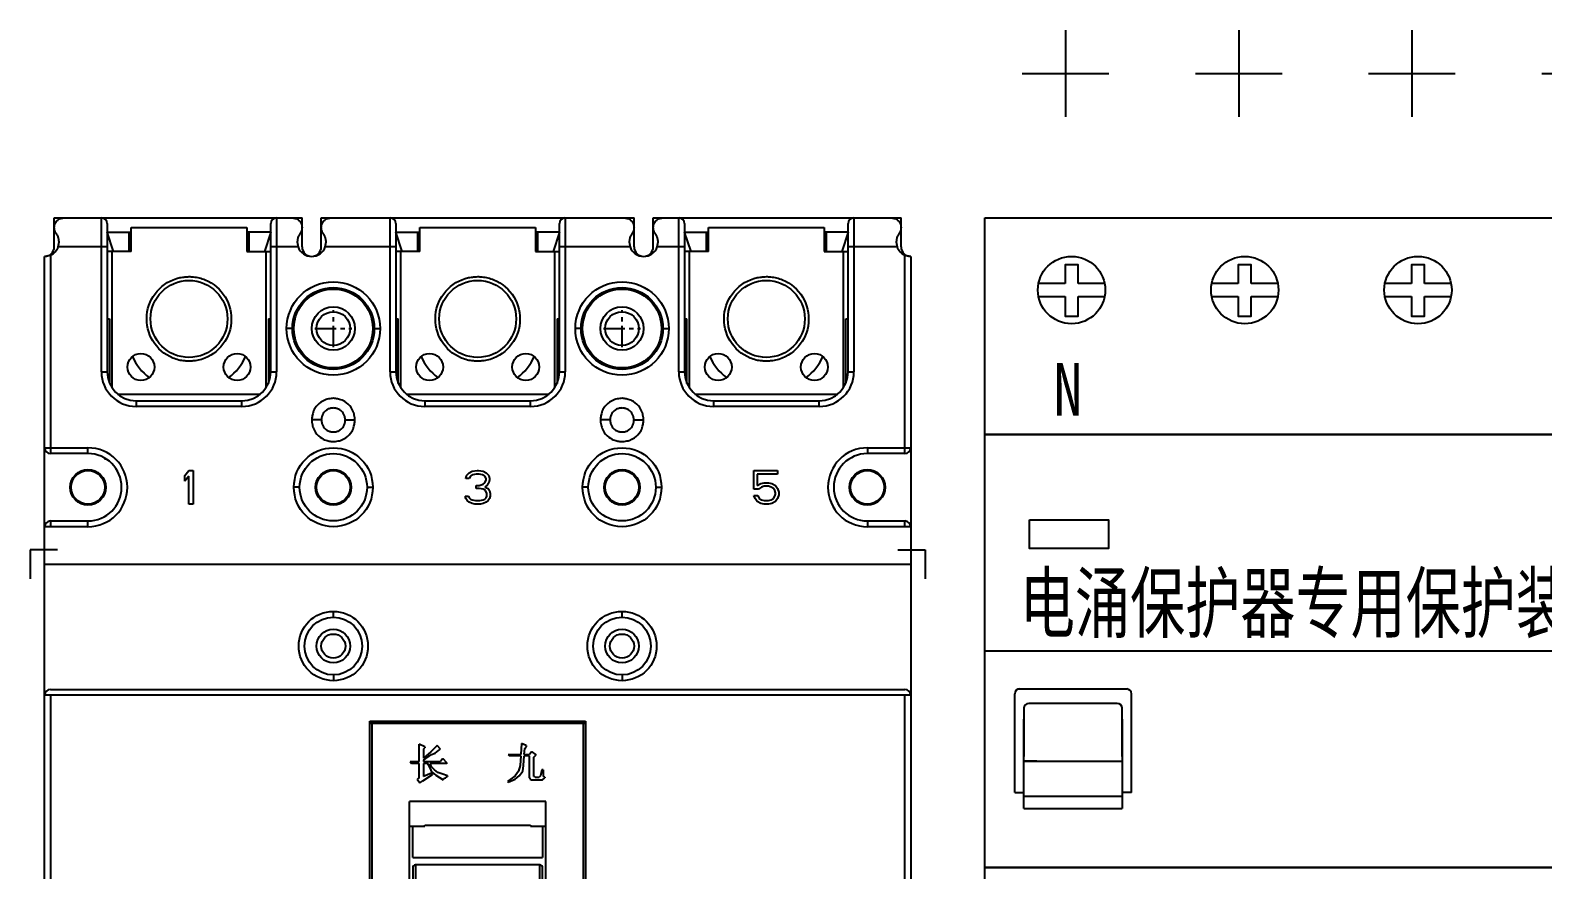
# Model space of a CAD drawing. Extents: x 1461126 to 1461726, y 413223 to 415223.
# Drawn here: x 1461407 to 1461564.2, y 413710 to 413797.3 of the extents above; entities that cross this region are included whole.
import ezdxf
from ezdxf.enums import TextEntityAlignment as Align

# ---------------------------------------------------------------- set-up
doc = ezdxf.new("R2010")
doc.units = 0
doc.header["$MEASUREMENT"] = 0
doc.linetypes.add('CENTER', pattern=[2, 1.25, -0.25, 0.25, -0.25])
for name, color, linetype in [('dian', 7, 'Continuous'), ('LY-SJ-YQJ', 7, 'Continuous'), ('照明平面设备层', 1, 'Continuous')]:
    doc.layers.add(name, color=color, linetype=linetype)
doc.styles.add('-宋体', font='', dxfattribs={"width": 0.65})
doc.styles.get('-宋体').set_extended_font_data('NSimSun')

# ---------------------------------------------------------------- blocks, each defined once
blk = doc.blocks.new('A$Ca3bbfdd2')
at = {"color": 0, "linetype": 'ByBlock', "lineweight": -2}
for p, q in [((2.5, 34.5), (28.25, 34.5)), ((2.5, 31.5), (2.5, 34.5)), ((7.4, 18.5), (7.4, 34.5)), ((7.5, 34.5), (7.5, 34.49)), ((7.5, 34.49), (7.5, 34.5)), ((8, 33.9), (8, 18.5)), ((10.5, 33.5), (22.5, 33.5)), ((10.5, 31), (10.5, 33.5)), ((22.5, 33.5), (22.5, 31)), ((25, 18.5), (25, 33.9)), ((25.5, 34.5), (25.5, 34.49)), ((25.5, 34.49), (25.5, 34.5)), ((25.6, 34.5), (25.6, 18.5)), ((28.25, 31.5), (28.25, 34.5)), ((30.25, 34.5), (62.75, 34.5)), ((30.25, 31.5), (30.25, 34.5)), ((37.4, 18.5), (37.4, 34.5)), ((37.5, 34.49), (37.5, 34.5)), ((37.5, 34.49), (37.5, 34.5)), ((38, 33.9), (38, 18.5)), ((40.5, 33.5), (52.5, 33.5)), ((40.5, 31), (40.5, 33.5)), ((52.5, 33.5), (52.5, 31)), ((55, 18.5), (55, 33.9)), ((55.5, 34.5), (55.5, 34.49)), ((55.5, 34.49), (55.5, 34.5)), ((55.6, 34.5), (55.6, 18.5)), ((62.75, 31.5), (62.75, 34.5)), ((64.75, 34.5), (90.5, 34.5)), ((64.75, 31.5), (64.75, 34.5)), ((67.4, 18.5), (67.4, 34.5)), ((67.5, 34.49), (67.5, 34.5)), ((67.5, 34.49), (67.5, 34.5)), ((68, 33.9), (68, 18.5)), ((70.5, 33.5), (82.5, 33.5)), ((70.5, 31), (70.5, 33.5)), ((82.5, 33.5), (82.5, 31)), ((85, 18.5), (85, 33.9)), ((85.5, 34.5), (85.5, 34.49)), ((85.5, 34.49), (85.5, 34.5)), ((85.6, 34.5), (85.6, 18.5)), ((90.5, 31.5), (90.5, 34.5)), ((2.91, 31.5), (3, 32)), ((8, 31.5), (2.91, 31.5)), ((8.67, 31), (8, 33)), ((8, 33), (10.5, 33)), ((10.25, 33), (10.25, 31)), ((25, 33), (22.5, 33)), ((22.75, 31), (22.75, 33)), ((25, 33), (24.33, 31)), ((27.84, 31.5), (25, 31.5)), ((27.75, 32), (27.84, 31.5)), ((30.66, 31.5), (30.75, 32)), ((38, 31.5), (30.66, 31.5)), ((38.67, 31), (38, 33)), ((38, 33), (40.5, 33)), ((40.25, 33), (40.25, 31)), ((55, 33), (52.5, 33)), ((52.75, 31), (52.75, 33)), ((55, 33), (54.33, 31)), ((62.34, 31.5), (55, 31.5)), ((62.25, 32), (62.34, 31.5)), ((65.16, 31.5), (65.25, 32)), ((68, 31.5), (65.16, 31.5)), ((68, 33), (70.5, 33)), ((68.67, 31), (68, 33)), ((70.25, 33), (70.25, 31)), ((85, 33), (82.5, 33)), ((82.75, 31), (82.75, 33)), ((85, 33), (84.33, 31)), ((90.09, 31.5), (85, 31.5)), ((90, 32), (90.09, 31.5)), ((1.5, -116.5), (1.5, 30.5)), ((2.1, 30.62), (2.1, 10)), ((10.5, 31), (8, 31)), ((8.5, 16.84), (8.5, 31)), ((22.5, 31), (25, 31)), ((24.5, 31), (24.5, 16.84)), ((40.5, 31), (38, 31)), ((38.5, 16.84), (38.5, 31)), ((52.5, 31), (55, 31)), ((54.5, 31), (54.5, 16.84)), ((70.5, 31), (68, 31)), ((68.5, 16.84), (68.5, 31)), ((82.5, 31), (85, 31)), ((84.5, 31), (84.5, 16.84)), ((90.9, 10), (90.9, 30.62)), ((91.5, 30.5), (91.5, -116.5)), ((8, 24), (8.25, 24)), ((8.25, 24), (8.25, 17.3)), ((24.75, 24), (25, 24)), ((24.75, 24), (24.75, 17.3)), ((38, 24), (38.25, 24)), ((38.25, 17.3), (38.25, 24)), ((54.75, 24), (55, 24)), ((54.75, 24), (54.75, 17.3)), ((68, 24), (68.25, 24)), ((68.25, 17.3), (68.25, 24)), ((84.75, 24), (85, 24)), ((84.75, 17.3), (84.75, 24)), ((27.25, 23), (26.65, 23)), ((35.75, 23), (36.35, 23)), ((57.25, 23), (56.65, 23)), ((65.75, 23), (66.35, 23)), ((7.4, 18.5), (8, 18.5)), ((25, 18.5), (25.6, 18.5)), ((37.4, 18.5), (38, 18.5)), ((55, 18.5), (55.6, 18.5)), ((67.4, 18.5), (68, 18.5)), ((85, 18.5), (85.6, 18.5)), ((9.08, 16.19), (23.92, 16.19)), ((39.08, 16.19), (53.92, 16.19)), ((69.08, 16.19), (83.92, 16.19)), ((11, 15.5), (22, 15.5)), ((11, 15.5), (11, 14.9)), ((22, 14.9), (11, 14.9)), ((22, 14.9), (22, 15.5)), ((41, 15.5), (52, 15.5)), ((41, 15.5), (41, 14.9)), ((52, 14.9), (41, 14.9)), ((52, 14.9), (52, 15.5)), ((71, 15.5), (82, 15.5)), ((71, 15.5), (71, 14.9)), ((82, 14.9), (71, 14.9)), ((82, 14.9), (82, 15.5)), ((30.25, 13.5), (29.25, 13.5)), ((32.75, 13.5), (33.75, 13.5)), ((60.25, 13.5), (59.25, 13.5)), ((62.75, 13.5), (63.75, 13.5)), ((1.5, 10.6), (6, 10.6)), ((6, 10), (2.1, 10)), ((6, 10), (6, 10.6)), ((87, 10.6), (87, 10)), ((87, 10.6), (91.5, 10.6)), ((90.9, 10), (87, 10)), ((16.06, 7.72), (16.5, 8.25)), ((16.5, 8.25), (16.94, 8.25)), ((16.94, 8.25), (16.94, 4.75)), ((45.33, 7.72), (45.62, 8.02)), ((45.62, 8.02), (45.92, 8.17)), ((45.92, 8.17), (46.43, 8.25)), ((46.35, 7.87), (45.99, 7.8)), ((46.65, 7.87), (46.35, 7.87)), ((46.43, 8.25), (46.57, 8.25)), ((46.57, 8.25), (47.08, 8.17)), ((47.01, 7.8), (46.65, 7.87)), ((47.08, 8.17), (47.37, 8.02)), ((47.37, 8.02), (47.67, 7.72)), ((75.19, 8.25), (77.67, 8.25)), ((75.19, 6.31), (75.19, 8.25)), ((75.55, 7.87), (75.55, 6.68)), ((77.67, 7.87), (75.55, 7.87)), ((77.67, 8.25), (77.67, 7.87)), ((16.06, 7.13), (16.06, 7.72)), ((16.5, 7.65), (16.06, 7.13)), ((16.5, 4.75), (16.5, 7.65)), ((28, 6.5), (27.4, 6.5)), ((35, 6.5), (35.6, 6.5)), ((45.26, 7.43), (45.33, 7.72)), ((45.62, 7.43), (45.26, 7.43)), ((45.77, 7.65), (45.62, 7.43)), ((45.99, 7.8), (45.77, 7.65)), ((46.35, 6.68), (46.65, 6.68)), ((46.35, 6.38), (46.35, 6.68)), ((46.65, 6.38), (46.35, 6.38)), ((46.65, 6.68), (47.08, 6.83)), ((47.08, 6.31), (46.65, 6.38)), ((47.23, 7.65), (47.01, 7.8)), ((47.08, 6.83), (47.23, 6.98)), ((47.3, 6.16), (47.08, 6.31)), ((47.37, 7.43), (47.23, 7.65)), ((47.23, 6.98), (47.37, 7.28)), ((47.52, 6.76), (47.23, 6.53)), ((47.23, 6.53), (47.59, 6.38)), ((47.37, 7.28), (47.37, 7.43)), ((47.67, 6.98), (47.52, 6.76)), ((47.59, 6.38), (47.74, 6.16)), ((47.67, 7.72), (47.74, 7.43)), ((47.74, 7.28), (47.67, 6.98)), ((47.74, 7.43), (47.74, 7.28)), ((58, 6.5), (57.4, 6.5)), ((65, 6.5), (65.6, 6.5)), ((75.7, 6.31), (75.19, 6.31)), ((75.55, 6.68), (75.92, 6.91)), ((75.99, 6.53), (75.7, 6.31)), ((75.92, 6.91), (76.28, 6.98)), ((76.28, 6.61), (75.99, 6.53)), ((76.28, 6.98), (76.72, 6.98)), ((76.72, 6.61), (76.28, 6.61)), ((76.72, 6.98), (77.08, 6.91)), ((77.01, 6.53), (76.72, 6.61)), ((77.23, 6.38), (77.01, 6.53)), ((77.08, 6.91), (77.45, 6.68)), ((77.37, 6.16), (77.23, 6.38)), ((77.45, 6.68), (77.67, 6.38)), ((77.67, 6.38), (77.81, 6.01)), ((16.94, 4.75), (16.5, 4.75)), ((45.19, 5.57), (45.55, 5.57)), ((45.26, 5.34), (45.19, 5.57)), ((45.41, 5.12), (45.26, 5.34)), ((45.62, 4.97), (45.41, 5.12)), ((45.55, 5.57), (45.62, 5.42)), ((45.62, 5.42), (45.77, 5.27)), ((45.92, 4.82), (45.62, 4.97)), ((45.77, 5.27), (45.92, 5.19)), ((45.92, 5.19), (46.28, 5.12)), ((46.21, 4.75), (45.92, 4.82)), ((46.79, 4.75), (46.21, 4.75)), ((46.28, 5.12), (46.72, 5.12)), ((46.72, 5.12), (47.08, 5.19)), ((47.08, 4.82), (46.79, 4.75)), ((47.08, 5.19), (47.23, 5.27)), ((47.37, 4.97), (47.08, 4.82)), ((47.23, 5.27), (47.37, 5.42)), ((47.45, 5.86), (47.3, 6.16)), ((47.37, 5.42), (47.45, 5.57)), ((47.59, 5.12), (47.37, 4.97)), ((47.45, 5.57), (47.45, 5.86)), ((47.74, 5.34), (47.59, 5.12)), ((47.74, 6.16), (47.81, 5.86)), ((47.81, 5.57), (47.74, 5.34)), ((47.81, 5.86), (47.81, 5.57)), ((75.19, 5.64), (75.62, 5.64)), ((75.33, 5.34), (75.19, 5.64)), ((75.55, 5.04), (75.33, 5.34)), ((75.92, 4.82), (75.55, 5.04)), ((75.62, 5.64), (75.77, 5.34)), ((75.77, 5.34), (75.99, 5.19)), ((76.28, 4.75), (75.92, 4.82)), ((75.99, 5.19), (76.28, 5.12)), ((76.28, 5.12), (76.72, 5.12)), ((76.72, 4.75), (76.28, 4.75)), ((76.72, 5.12), (77.01, 5.19)), ((77.08, 4.82), (76.72, 4.75)), ((77.01, 5.19), (77.23, 5.34)), ((77.45, 5.04), (77.08, 4.82)), ((77.23, 5.34), (77.37, 5.57)), ((77.45, 5.94), (77.37, 6.16)), ((77.37, 5.57), (77.45, 5.79)), ((77.45, 5.79), (77.45, 5.94)), ((77.67, 5.34), (77.45, 5.04)), ((77.81, 5.71), (77.67, 5.34)), ((77.81, 6.01), (77.81, 5.71)), ((6, 2.4), (1.5, 2.4)), ((2.1, 3), (6, 3)), ((2.1, 3), (2.1, 2.4)), ((6, 2.4), (6, 3)), ((87, 3), (90.9, 3)), ((87, 3), (87, 2.4)), ((91.5, 2.4), (87, 2.4)), ((90.9, 2.4), (90.9, 3)), ((1.5, -1.5), (91.5, -1.5)), ((31.5, -7), (31.5, -6.4)), ((61.5, -7), (61.5, -6.4)), ((31.5, -13), (31.5, -13.6)), ((61.5, -13), (61.5, -13.6)), ((91.5, -15.1), (1.5, -15.1)), ((2.1, -14.5), (90.9, -14.5)), ((2.1, -15.1), (2.1, -68.9)), ((90.9, -68.9), (90.9, -15.1)), ((35.3, -66.7), (35.3, -17.8)), ((35.3, -17.8), (57.7, -17.8)), ((35.3, -18), (57.7, -18)), ((35.5, -18), (35.5, -66.7)), ((57.5, -66.7), (57.5, -18)), ((57.7, -17.8), (57.7, -66.7)), ((41, -20.49), (40.43, -20.21)), ((40.43, -21.99), (40.43, -20.21)), ((42.29, -20.35), (41.64, -20.99)), ((42.64, -20.71), (42.29, -20.35)), ((51.04, -20.14), (50.97, -21.28)), ((51.54, -20.35), (51.04, -20.14)), ((51.54, -20.35), (51.54, -20.49)), ((39.5, -21.99), (39.64, -22.21)), ((39.5, -21.99), (40.43, -21.99)), ((40.86, -20.71), (41, -20.56)), ((40.86, -20.71), (40.86, -21.64)), ((41.64, -20.99), (40.86, -21.64)), ((40.86, -21.85), (41.71, -21.28)), ((40.86, -21.85), (40.86, -21.99)), ((40.86, -21.99), (42.64, -21.99)), ((41, -20.49), (41, -20.56)), ((41.71, -21.28), (42.07, -21.14)), ((42.07, -21.14), (42.43, -20.85)), ((42.43, -20.85), (42.64, -20.71)), ((42.86, -21.71), (42.64, -21.99)), ((42.86, -21.71), (42.93, -21.71)), ((43.29, -22.14), (42.93, -21.71)), ((49.68, -21.28), (49.82, -21.42)), ((49.68, -21.28), (50.97, -21.28)), ((50.97, -21.42), (49.82, -21.42)), ((50.97, -21.42), (50.9, -22.42)), ((51.25, -22.42), (51.32, -21.42)), ((51.32, -21.28), (51.4, -20.64)), ((51.32, -21.28), (51.9, -21.28)), ((51.9, -21.42), (51.32, -21.42)), ((51.4, -20.64), (51.54, -20.49)), ((52.11, -20.99), (51.9, -21.28)), ((51.9, -23.71), (51.9, -21.42)), ((52.11, -20.99), (52.18, -20.99)), ((52.54, -21.28), (52.18, -20.99)), ((52.32, -21.56), (52.54, -21.35)), ((52.32, -23.56), (52.32, -21.56)), ((52.54, -21.28), (52.54, -21.35)), ((40.43, -22.21), (39.64, -22.21)), ((40.43, -23.71), (40.43, -22.21)), ((40.79, -23.99), (41.79, -23.35)), ((41.36, -22.21), (40.86, -22.21)), ((40.86, -22.21), (40.86, -23.56)), ((41.71, -23.21), (40.86, -23.56)), ((41.36, -22.35), (41.36, -22.21)), ((41.36, -22.35), (41.57, -22.71)), ((43.29, -22.21), (41.57, -22.21)), ((41.71, -22.56), (41.57, -22.21)), ((41.57, -22.71), (41.71, -23.06)), ((42, -22.85), (41.71, -22.56)), ((41.71, -23.06), (41.79, -23.14)), ((41.71, -23.21), (41.79, -23.21)), ((41.79, -23.14), (42.14, -23.42)), ((41.79, -23.21), (41.79, -23.35)), ((42.36, -23.14), (42, -22.85)), ((42.14, -23.42), (42.93, -23.92)), ((42.79, -23.28), (42.36, -23.14)), ((43.36, -23.49), (42.79, -23.28)), ((43.14, -23.71), (43.36, -23.56)), ((43.29, -22.14), (43.29, -22.21)), ((43.36, -23.49), (43.36, -23.56)), ((50.4, -23.49), (49.61, -24.06)), ((50.75, -22.99), (50.4, -23.49)), ((50.4, -23.85), (50.82, -23.49)), ((50.9, -22.42), (50.75, -22.99)), ((50.82, -23.49), (51.18, -22.99)), ((51.18, -22.99), (51.25, -22.42)), ((52.32, -23.56), (52.4, -23.56)), ((52.47, -23.64), (52.4, -23.56)), ((53.04, -23.49), (52.9, -23.64)), ((53.18, -22.85), (53.04, -23.49)), ((53.32, -22.85), (53.18, -22.85)), ((53.32, -22.85), (53.32, -23.49)), ((53.47, -23.64), (53.32, -23.49)), ((40.43, -23.71), (40.21, -23.85)), ((40.21, -23.85), (40.5, -24.21)), ((40.5, -24.21), (40.79, -23.99)), ((42.93, -23.92), (43, -23.78)), ((43, -23.78), (43.14, -23.71)), ((49.61, -24.06), (49.68, -24.14)), ((49.68, -24.14), (50.4, -23.85)), ((51.9, -23.71), (51.97, -23.85)), ((51.97, -23.85), (52.11, -23.92)), ((52.11, -23.92), (53.25, -23.92)), ((52.47, -23.64), (52.9, -23.64)), ((53.25, -23.92), (53.47, -23.71)), ((53.47, -23.64), (53.47, -23.71)), ((53.6, -26.15), (39.4, -26.15)), ((39.4, -59.6), (39.4, -26.15)), ((53.6, -59.6), (53.6, -26.15)), ((39.4, -28.71), (41, -28.71)), ((39.75, -31.96), (39.75, -28.71)), ((41, -28.6), (52, -28.6)), ((41, -28.71), (41, -28.6)), ((52, -28.6), (52, -28.71)), ((52, -28.71), (53.6, -28.71)), ((53.25, -28.71), (53.25, -31.96)), ((39.75, -31.96), (53.25, -31.96)), ((40.05, -32.75), (40.05, -43.73)), ((52.95, -32.75), (40.05, -32.75)), ((52.95, -43.73), (52.95, -32.75)), ((39.75, -33.05), (39.75, -42.92)), ((53.25, -42.92), (53.25, -33.05))]:
    blk.add_line(p, q, dxfattribs=at)
at = {"color": 1, "linetype": 'CENTER', "ltscale": 1.778}
for p, q in [((31.5, 21.07), (31.5, 24.92)), ((61.5, 21.07), (61.5, 24.92)), ((29.57, 23), (33.42, 23)), ((59.57, 23), (63.42, 23))]:
    blk.add_line(p, q, dxfattribs=at)
at = {"color": 0, "linetype": 'ByBlock', "lineweight": -2}
for points in [[(2.5, 33.5, -0.00489), (2.52, 33.62, -0.015374), (2.53, 33.73, -0.019176), (2.56, 33.82, -0.091265), (2.68, 34.08, -0.081814), (2.94, 34.33, -0.080902), (3.18, 34.44, -0.014638), (3.24, 34.46, -0.01426), (3.33, 34.47, -0.008505), (3.41, 34.49, -0.004713), (3.5, 34.5)], [(2.7, 32.9, -0.004689), (2.64, 32.99, -0.011725), (2.6, 33.06, -0.013646), (2.58, 33.12, -0.018661), (2.55, 33.18, -0.034593), (2.53, 33.27, -0.019907), (2.51, 33.35, -0.012159), (2.51, 33.42, -0.004076), (2.5, 33.5)], [(27.25, 34.5, -0.007072), (27.38, 34.48, -0.011386), (27.46, 34.46, -0.040009), (27.63, 34.42, -0.079545), (27.86, 34.29, -0.07096), (28.08, 34.06, -0.092677), (28.2, 33.79, -0.017606), (28.22, 33.71, -0.01084), (28.23, 33.62, -0.004893), (28.25, 33.5)], [(28.25, 33.5, -0.004077), (28.24, 33.42, -0.012159), (28.24, 33.35, -0.019908), (28.22, 33.27, -0.049002), (28.18, 33.14, -0.015844), (28.16, 33.08, -0.013586), (28.12, 33.01, -0.00409), (28.1, 32.97, -0.00321), (28.05, 32.9)], [(30.25, 33.5, -0.00489), (30.27, 33.62, -0.015374), (30.28, 33.73, -0.019176), (30.31, 33.82, -0.091264), (30.43, 34.08, -0.081815), (30.69, 34.33, -0.080902), (30.93, 34.44, -0.014638), (30.99, 34.46, -0.01426), (31.08, 34.47, -0.008505), (31.16, 34.49, -0.004713), (31.25, 34.5)], [(30.45, 32.9, -0.004689), (30.39, 32.99, -0.011725), (30.35, 33.06, -0.013646), (30.33, 33.12, -0.018662), (30.3, 33.18, -0.034595), (30.28, 33.27, -0.019908), (30.26, 33.35, -0.012159), (30.26, 33.42, -0.004077), (30.25, 33.5)], [(61.75, 34.5, -0.007073), (61.88, 34.48, -0.011386), (61.96, 34.46, -0.040009), (62.13, 34.42, -0.079545), (62.36, 34.29, -0.070959), (62.58, 34.06, -0.092677), (62.7, 33.79, -0.017606), (62.72, 33.71, -0.01084), (62.73, 33.62, -0.004893), (62.75, 33.5)], [(62.75, 33.5, -0.004077), (62.74, 33.42, -0.01216), (62.74, 33.35, -0.019909), (62.72, 33.27, -0.049003), (62.68, 33.14, -0.015845), (62.66, 33.08, -0.013587), (62.62, 33.01, -0.00409), (62.6, 32.97, -0.00321), (62.55, 32.9)], [(64.75, 33.5, -0.00489), (64.77, 33.62, -0.015374), (64.78, 33.73, -0.019176), (64.81, 33.82, -0.091265), (64.93, 34.08, -0.081814), (65.19, 34.33, -0.080903), (65.43, 34.44, -0.014638), (65.49, 34.46, -0.01426), (65.58, 34.47, -0.008505), (65.66, 34.49, -0.004713), (65.75, 34.5)], [(64.95, 32.9, -0.004689), (64.89, 32.99, -0.011725), (64.85, 33.06, -0.013646), (64.83, 33.12, -0.018662), (64.8, 33.18, -0.034595), (64.78, 33.27, -0.019908), (64.76, 33.35, -0.012159), (64.76, 33.42, -0.004077), (64.75, 33.5)], [(89.5, 34.5, -0.007073), (89.63, 34.48, -0.011386), (89.71, 34.46, -0.040009), (89.88, 34.42, -0.079544), (90.11, 34.29, -0.070958), (90.33, 34.06, -0.092679), (90.45, 33.79, -0.017606), (90.47, 33.71, -0.010841), (90.48, 33.62, -0.004893), (90.5, 33.5)], [(90.5, 33.5, -0.004077), (90.49, 33.42, -0.012159), (90.49, 33.35, -0.019908), (90.47, 33.27, -0.049002), (90.43, 33.14, -0.015844), (90.41, 33.08, -0.013586), (90.37, 33.01, -0.00409), (90.35, 32.97, -0.00321), (90.3, 32.9)], [(3, 32, 0.003584), (2.99, 32.12, 0.010965), (2.97, 32.24, 0.013146), (2.96, 32.33, 0.017898), (2.94, 32.42, 0.035432), (2.89, 32.56, 0.024573), (2.82, 32.69, 0.010961), (2.76, 32.8, 0.00363), (2.7, 32.9)], [(28.05, 32.9, 0.00531), (27.97, 32.77, 0.012849), (27.91, 32.67, 0.020327), (27.86, 32.56, 0.049275), (27.8, 32.36, 0.015203), (27.78, 32.27, 0.01062), (27.77, 32.18, 0.004523), (27.76, 32.12, 0.003573), (27.75, 32)], [(30.75, 32, 0.00356), (30.74, 32.12, 0.010893), (30.72, 32.24, 0.013058), (30.71, 32.33, 0.017777), (30.69, 32.42, 0.035545), (30.64, 32.56, 0.020393), (30.59, 32.67, 0.01534), (30.51, 32.8, 0.003651), (30.45, 32.9)], [(62.55, 32.9, 0.00531), (62.47, 32.77, 0.012849), (62.41, 32.67, 0.020328), (62.36, 32.56, 0.049276), (62.3, 32.36, 0.015203), (62.28, 32.27, 0.01062), (62.27, 32.18, 0.004523), (62.26, 32.12, 0.003573), (62.25, 32)], [(65.25, 32, 0.00356), (65.24, 32.12, 0.010893), (65.22, 32.24, 0.013058), (65.21, 32.33, 0.017777), (65.19, 32.42, 0.035545), (65.14, 32.56, 0.020393), (65.09, 32.67, 0.01534), (65.01, 32.8, 0.003651), (64.95, 32.9)], [(90.3, 32.9, 0.005289), (90.22, 32.77, 0.012799), (90.16, 32.67, 0.02025), (90.11, 32.56, 0.049252), (90.05, 32.36, 0.015272), (90.03, 32.27, 0.010668), (90.02, 32.18, 0.004543), (90.01, 32.12, 0.003589), (90, 32)], [(2.1, 30.62, -0.00358), (2.02, 30.59, -0.005906), (1.96, 30.57, -0.033353), (1.8, 30.53, -0.014675), (1.7, 30.51, -0.018678), (1.6, 30.5, -0.01677), (1.51, 30.5, -0.00072), (1.5, 30.5)], [(91.5, 30.5, -0.029239), (91.32, 30.51, -0.012482), (91.25, 30.52, -0.011261), (91.18, 30.53, -0.023386), (91.07, 30.56, -0.007661), (91.01, 30.58, -0.004421), (90.96, 30.6, -0.002428), (90.9, 30.62)], [(16.5, 19.6, -0.007745), (16.07, 19.63, -0.082775), (14.82, 19.93, -0.732055), (15.54, 28.29, -0.022015), (15.85, 28.34, -0.015545), (16.28, 28.38, -0.003875), (16.5, 28.4)], [(16.5, 28.4, -0.007745), (16.93, 28.37, -0.082771), (18.18, 28.06, -0.732054), (17.46, 19.7, -0.022015), (17.15, 19.65, -0.015545), (16.72, 19.61, -0.003875), (16.5, 19.6)], [(46.5, 19.6, -0.007745), (46.07, 19.63, -0.082775), (44.82, 19.93, -0.732054), (45.54, 28.29, -0.022014), (45.85, 28.34, -0.015545), (46.28, 28.38, -0.003875), (46.5, 28.4)], [(46.5, 28.4, -0.007745), (46.93, 28.37, -0.082771), (48.18, 28.06, -0.732054), (47.46, 19.7, -0.022015), (47.15, 19.65, -0.015545), (46.72, 19.61, -0.003875), (46.5, 19.6)], [(76.5, 19.6, -0.007745), (76.07, 19.63, -0.082775), (74.82, 19.93, -0.732054), (75.54, 28.29, -0.022014), (75.85, 28.34, -0.015545), (76.28, 28.38, -0.003875), (76.5, 28.4)], [(76.5, 28.4, -0.007745), (76.93, 28.37, -0.082771), (78.18, 28.06, -0.732055), (77.46, 19.7, -0.022015), (77.15, 19.65, -0.015545), (76.72, 19.61, -0.003875), (76.5, 19.6)], [(31.5, 15.75, 0.0038), (31.28, 15.72, 0.015241), (31.01, 15.68, 0.027879), (30.74, 15.61, 0.080146), (30.21, 15.34, 0.093182), (29.59, 14.7, 0.081457), (29.36, 14.15, 0.019574), (29.31, 13.94, 0.011536), (29.28, 13.72, 0.0038), (29.25, 13.5)], [(33.75, 13.5, 0.0038), (33.72, 13.72, 0.015241), (33.68, 13.99, 0.027878), (33.61, 14.25, 0.080145), (33.34, 14.79, 0.093181), (32.7, 15.4, 0.081459), (32.15, 15.64, 0.019575), (31.94, 15.69, 0.011536), (31.72, 15.72, 0.0038), (31.5, 15.75)], [(61.5, 15.75, 0.0038), (61.28, 15.72, 0.015241), (61.01, 15.68, 0.027879), (60.74, 15.61, 0.080146), (60.21, 15.34, 0.093181), (59.59, 14.7, 0.081458), (59.36, 14.15, 0.019574), (59.31, 13.94, 0.011536), (59.28, 13.72, 0.0038), (59.25, 13.5)], [(63.75, 13.5, 0.0038), (63.72, 13.72, 0.01524), (63.68, 13.99, 0.027878), (63.61, 14.25, 0.080145), (63.34, 14.79, 0.093183), (62.7, 15.4, 0.081459), (62.15, 15.64, 0.019575), (61.94, 15.69, 0.011536), (61.72, 15.72, 0.0038), (61.5, 15.75)], [(31.5, 14.75, 0.0038), (31.38, 14.73, 0.015241), (31.23, 14.71, 0.027878), (31.08, 14.67, 0.080145), (30.78, 14.52, 0.093182), (30.44, 14.16, 0.081459), (30.31, 13.86, 0.019575), (30.28, 13.74, 0.011536), (30.26, 13.62, 0.0038), (30.25, 13.5)], [(32.75, 13.5, 0.0038), (32.74, 13.62, 0.015241), (32.71, 13.77, 0.027879), (32.67, 13.92, 0.080146), (32.52, 14.22, 0.093181), (32.17, 14.55, 0.081458), (31.86, 14.69, 0.019574), (31.74, 14.71, 0.011536), (31.62, 14.73, 0.0038), (31.5, 14.75)], [(61.5, 14.75, 0.0038), (61.38, 14.73, 0.015241), (61.23, 14.71, 0.027878), (61.08, 14.67, 0.080145), (60.78, 14.52, 0.093181), (60.44, 14.16, 0.081459), (60.31, 13.86, 0.019575), (60.28, 13.74, 0.011536), (60.26, 13.62, 0.0038), (60.25, 13.5)], [(62.75, 13.5, 0.0038), (62.74, 13.62, 0.015241), (62.71, 13.77, 0.027879), (62.67, 13.92, 0.080146), (62.52, 14.22, 0.093182), (62.17, 14.55, 0.081458), (61.86, 14.69, 0.019574), (61.74, 14.71, 0.011536), (61.62, 14.73, 0.0038), (61.5, 14.75)], [(29.25, 13.5, 0.0038), (29.28, 13.28, 0.01524), (29.32, 13, 0.027878), (29.39, 12.74, 0.080144), (29.66, 12.2, 0.093185), (30.3, 11.59, 0.081457), (30.85, 11.35, 0.019574), (31.06, 11.31, 0.011536), (31.28, 11.27, 0.0038), (31.5, 11.25)], [(30.25, 13.5, 0.0038), (30.26, 13.37, 0.015241), (30.29, 13.22, 0.027879), (30.33, 13.07, 0.080146), (30.48, 12.78, 0.093181), (30.83, 12.44, 0.081457), (31.14, 12.3, 0.019574), (31.26, 12.28, 0.011536), (31.38, 12.26, 0.0038), (31.5, 12.25)], [(31.5, 12.25, 0.0038), (31.62, 12.26, 0.015241), (31.77, 12.28, 0.027878), (31.92, 12.32, 0.080145), (32.22, 12.47, 0.093181), (32.56, 12.83, 0.081458), (32.69, 13.13, 0.019575), (32.72, 13.25, 0.011536), (32.74, 13.37, 0.0038), (32.75, 13.5)], [(31.5, 11.25, 0.0038), (31.72, 11.27, 0.01524), (31.99, 11.32, 0.027878), (32.26, 11.38, 0.080144), (32.79, 11.65, 0.093184), (33.41, 12.29, 0.081457), (33.64, 12.84, 0.019574), (33.69, 13.06, 0.011536), (33.72, 13.28, 0.0038), (33.75, 13.5)], [(59.25, 13.5, 0.0038), (59.28, 13.28, 0.01524), (59.32, 13, 0.027878), (59.39, 12.74, 0.080144), (59.66, 12.2, 0.093184), (60.3, 11.59, 0.081457), (60.85, 11.35, 0.019574), (61.06, 11.31, 0.011536), (61.28, 11.27, 0.0038), (61.5, 11.25)], [(60.25, 13.5, 0.0038), (60.26, 13.37, 0.015241), (60.29, 13.22, 0.027879), (60.33, 13.07, 0.080145), (60.48, 12.78, 0.093181), (60.83, 12.44, 0.081458), (61.14, 12.3, 0.019574), (61.26, 12.28, 0.011536), (61.38, 12.26, 0.0038), (61.5, 12.25)], [(61.5, 12.25, 0.0038), (61.62, 12.26, 0.01524), (61.77, 12.28, 0.027878), (61.92, 12.32, 0.080145), (62.22, 12.47, 0.093181), (62.56, 12.83, 0.081459), (62.69, 13.13, 0.019575), (62.72, 13.25, 0.011536), (62.74, 13.37, 0.0038), (62.75, 13.5)], [(61.5, 11.25, 0.0038), (61.72, 11.27, 0.01524), (61.99, 11.32, 0.027878), (62.26, 11.38, 0.080144), (62.79, 11.65, 0.093185), (63.41, 12.29, 0.081456), (63.64, 12.84, 0.019574), (63.69, 13.06, 0.011536), (63.72, 13.28, 0.0038), (63.75, 13.5)], [(7.71, 9.47, -0.08253), (7.78, 9.47, -0.032365), (7.81, 9.47, -0.024534), (7.84, 9.46, -0.021856), (7.89, 9.44, -0.013018), (7.93, 9.41, -0.004631), (7.96, 9.39, -0.00115), (7.98, 9.38)]]:
    blk.add_lwpolyline(points, format="xyb", dxfattribs=at)
for centre, radius in [((16.5, 24), 4), ((31.5, 23), 4.85), ((31.5, 23), 4.25), ((31.5, 23), 4.1), ((46.5, 24), 4), ((61.5, 23), 4.85), ((61.5, 23), 4.25), ((61.5, 23), 4.1), ((76.5, 24), 4), ((31.5, 23), 2.25), ((61.5, 23), 2.25), ((11.5, 19), 1.4), ((21.5, 19), 1.4), ((41.5, 19), 1.4), ((51.5, 19), 1.4), ((71.5, 19), 1.4), ((81.5, 19), 1.4), ((31.5, 6.5), 4.1), ((31.5, 6.5), 3.5), ((61.5, 6.5), 4.1), ((61.5, 6.5), 3.5), ((6, 6.5), 1.85), ((6, 6.5), 1.75), ((31.5, 6.5), 1.85), ((31.5, 6.5), 1.75), ((61.5, 6.5), 1.85), ((61.5, 6.5), 1.75), ((87, 6.5), 1.85), ((87, 6.5), 1.75), ((31.5, -10), 3.6), ((31.5, -10), 3), ((61.5, -10), 3.6), ((61.5, -10), 3), ((31.5, -10), 1.75), ((31.5, -10), 1.25), ((61.5, -10), 1.75), ((61.5, -10), 1.25)]:
    blk.add_circle(centre, radius, dxfattribs=at)
for centre, radius, start, end in [((7.4, 33.9), 0.6, 0, 90), ((25.6, 33.9), 0.6, 90, 180), ((37.4, 33.9), 0.6, 0, 90), ((55.6, 33.9), 0.6, 90, 180), ((67.4, 33.9), 0.6, 0, 90), ((85.6, 33.9), 0.6, 90, 180), ((1.5, 31.5), 1, 270, 0), ((1.5, 32), 1.5, 293.5782, 340.5288), ((29.25, 32), 1.5, 199.4712, 340.5288), ((29.25, 31.5), 1, 180, 0), ((63.75, 32), 1.5, 199.4712, 340.5288), ((63.75, 31.5), 1, 180, 0), ((91.5, 32), 1.5, 199.4712, 246.4218), ((91.5, 31.5), 1, 180, 270), ((15.25, 22), 5, 202.3996, 234.92), ((17.75, 22), 5, 305.08, 337.6004), ((45.25, 22), 5, 202.3996, 234.92), ((47.75, 22), 5, 305.08, 337.6004), ((75.25, 22), 5, 202.3996, 234.92), ((77.75, 22), 5, 305.08, 337.6004), ((11, 18.5), 3.6, 180, 270), ((11, 18.5), 3, 180, 270), ((22, 18.5), 3, 270, 0), ((22, 18.5), 3.6, 270, 360), ((41, 18.5), 3.6, 180, 270), ((41, 18.5), 3, 180, 270), ((52, 18.5), 3, 270, 0), ((52, 18.5), 3.6, 270, 360), ((71, 18.5), 3.6, 180, 270), ((71, 18.5), 3, 180, 270), ((82, 18.5), 3, 270, 0), ((82, 18.5), 3.6, 270, 360), ((2.1, 10.6), 0.6, 180, 270), ((6, 6.5), 4.1, 270, 90), ((6, 6.5), 3.5, 270, 90), ((87, 6.5), 4.1, 90, 270), ((87, 6.5), 3.5, 90, 270), ((90.9, 10.6), 0.6, 270, 0), ((2.1, 2.4), 0.6, 90, 180), ((90.9, 2.4), 0.6, 0, 90), ((2.1, -15.1), 0.6, 90, 180), ((90.9, -15.1), 0.6, 0, 90), ((40.05, -33.05), 0.3, 90, 180), ((52.95, -33.05), 0.3, 0, 90)]:
    blk.add_arc(centre, radius, start, end, dxfattribs=at)
at = {"layer": 'LY-SJ-YQJ', "color": 1}
for p, q in [((2.85, 0), (0, 0)), ((0, 0), (0, -3)), ((90.15, 0), (93, 0)), ((93, 0), (93, -3))]:
    blk.add_line(p, q, dxfattribs=at)
blk = doc.blocks.new('MB50-100-3p2024.1')
at = {"color": 6}
for centre in [(29.4, 65), (59.4, 65)]:
    blk.add_circle(centre, 1.75, dxfattribs=at)
at = {"color": 0}
blk.add_blockref('A$Ca3bbfdd2', (-2.1, 42), dxfattribs=at)
blk = doc.blocks.new('后备保护-72mm-2022.1')
at = {"color": 1}
for p, q in [((8.37, 64.5), (8.37, 55.5)), ((26.37, 64.5), (26.37, 55.5)), ((44.37, 64.5), (44.37, 55.5)), ((3.87, 60), (12.87, 60)), ((21.87, 60), (30.87, 60)), ((39.87, 60), (48.87, 60)), ((57.87, 60), (66.87, 60))]:
    blk.add_line(p, q, dxfattribs=at)
at = {"color": 0}
for p, q in [((3.11, -14.72), (3.11, -4.45)), ((3.5, -3.96), (14.73, -3.96)), ((15.23, -14.72), (15.23, -4.46)), ((4.05, -5.96), (4.05, -10.98)), ((13.75, -5.46), (4.55, -5.46)), ((14.25, -10.98), (14.25, -5.96)), ((4.05, -16.39), (4.05, -7.09)), ((14.25, -7.09), (14.25, -16.39)), ((4.05, -11.45), (14.25, -11.45)), ((5.39, -11.45), (4.05, -11.45)), ((3.11, -14.72), (4.05, -14.72)), ((4.05, -15.09), (14.25, -15.09)), ((15.23, -14.72), (14.25, -14.72)), ((4.05, -16.39), (14.25, -16.39))]:
    blk.add_line(p, q, dxfattribs=at)
for points in [[(9.68, 38.18), (9.68, 40.13), (8.32, 40.13), (8.32, 38.18)], [(27.68, 38.18), (27.68, 40.13), (26.32, 40.13), (26.32, 38.18)], [(45.68, 38.18), (45.68, 40.13), (44.32, 40.13), (44.32, 38.18)], [(8.32, 38.18), (5.57, 38.18)], [(12.43, 38.18), (9.68, 38.18)], [(26.32, 38.18), (23.57, 38.18)], [(30.43, 38.18), (27.68, 38.18)], [(44.32, 38.18), (41.57, 38.18)], [(48.43, 38.18), (45.68, 38.18)], [(5.57, 36.82), (8.32, 36.82)], [(8.32, 36.82), (8.32, 34.79), (9.68, 34.79), (9.68, 36.82)], [(9.68, 36.82), (12.43, 36.82)], [(23.57, 36.82), (26.32, 36.82)], [(26.32, 36.82), (26.32, 34.79), (27.68, 34.79), (27.68, 36.82)], [(27.68, 36.82), (30.43, 36.82)], [(41.57, 36.82), (44.32, 36.82)], [(44.32, 36.82), (44.32, 34.79), (45.68, 34.79), (45.68, 36.82)], [(45.68, 36.82), (48.43, 36.82)]]:
    blk.add_lwpolyline(points)
for centre in [(9, 37.5), (27, 37.5), (45, 37.5)]:
    blk.add_circle(centre, 3.5)
for centre, start, end in [((3.61, -4.45), 90, 180), ((14.73, -4.46), 0, 90), ((4.55, -5.96), 90, 180), ((13.75, -5.96), 0, 90)]:
    blk.add_arc(centre, 0.5, start, end, dxfattribs=at)
at = {"layer": 'dian', "color": 0, "ltscale": 0.5}
for points in [[(0, 45), (72, 45), (72, 22.5), (0, 22.5)], [(72, -22.5), (0, -22.5), (0, 22.5), (72, 22.5)], [(4.63, 13.63), (12.84, 13.63), (12.84, 10.63), (4.63, 10.63)], [(0, -22.5), (72, -22.5), (72, -45), (0, -45)]]:
    blk.add_lwpolyline(points, close=True, dxfattribs=at)
at = {"layer": '照明平面设备层'}
blk.add_line((0, 0), (72, 0), dxfattribs=at)
at = {"style": '-宋体', "width": 0.8}
blk.add_text('N', height=5.47, dxfattribs=at).set_placement((7.13, 24.44))
at = {"color": 0, "style": '-宋体', "width": 0.7}
blk.add_text('电涌保护器专用保护装置', height=6, dxfattribs=at).set_placement((35.13, 1.99), align=Align.CENTER)

msp = doc.modelspace()

# ---------------------------------------------------------------- block references
at = {"color": 6}
for name, p in [('后备保护-72mm-2022.1', (1461506.19, 413732.76)), ('MB50-100-3p2024.1', (1461409.07, 413701.26))]:
    msp.add_blockref(name, p, dxfattribs=at)

doc.saveas('drawing.dxf')
